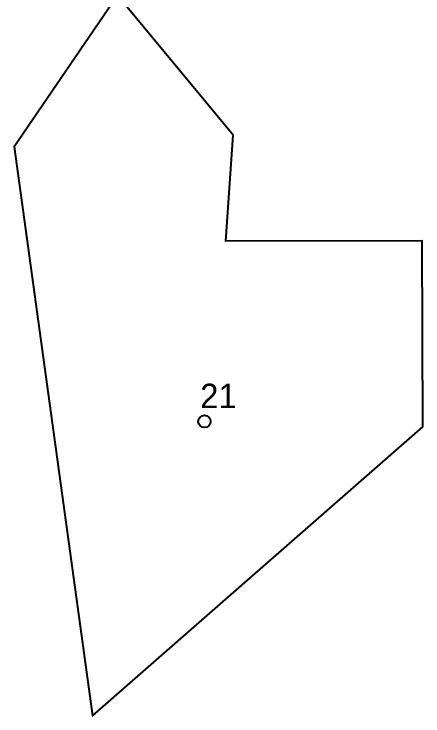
# Model space of a CAD drawing. Extents: x 176571 to 180224, y 250857 to 253450.
# Drawn here: x 176745.6 to 176812.4, y 251815.6 to 251930.3 of the extents above; entities that cross this region are included whole.
import ezdxf
from ezdxf.enums import TextEntityAlignment as Align

# ---------------------------------------------------------------- set-up
doc = ezdxf.new("R2010")
doc.units = 0
for name, color, linetype in [('1602', 240, 'Continuous'), ('1603', 240, 'Continuous'), ('A_POINTS', 252, 'Continuous')]:
    doc.layers.add(name, color=color, linetype=linetype)
doc.styles.add('HEBTXT', font='hebtxt.shx')

# ---------------------------------------------------------------- blocks, each defined once
blk = doc.blocks.new('1603')
at = {"layer": 'A_POINTS'}
blk.add_circle((0, 0), 0.25, dxfattribs=at)
at = {"style": 'HEBTXT'}
blk.add_attdef('PARCEL_NUM', text='', height=2, dxfattribs=at).set_placement((0, 1), align=Align.CENTER)
at = {"style": 'HEBTXT', "flags": 1}
blk.add_attdef('LOT_NUM', text='', height=2, dxfattribs=at).set_placement((0, -2.5), align=Align.CENTER)

msp = doc.modelspace()

# ---------------------------------------------------------------- linework, layer by layer
at = {"layer": '1602'}
msp.add_lwpolyline([(176762.5, 251933.42), (176745.62, 251908.61), (176752.43, 251859.14), (176758.46, 251815.56), (176812.44, 251862.82), (176812.31, 251893.23), (176780.2, 251893.2), (176781.41, 251910.5)], close=True, dxfattribs=at)

# ---------------------------------------------------------------- block references
at = {"layer": '1603'}
ref = msp.add_blockref('1603', (176776.73, 251863.72), dxfattribs=dict(at, xscale=4, yscale=4, zscale=4))
ref.add_attrib('PARCEL_NUM', '21', (176776.04, 251865.88), dxfattribs={"layer": '0', "height": 4, "style": 'HEBTXT'})

doc.saveas('drawing.dxf')
